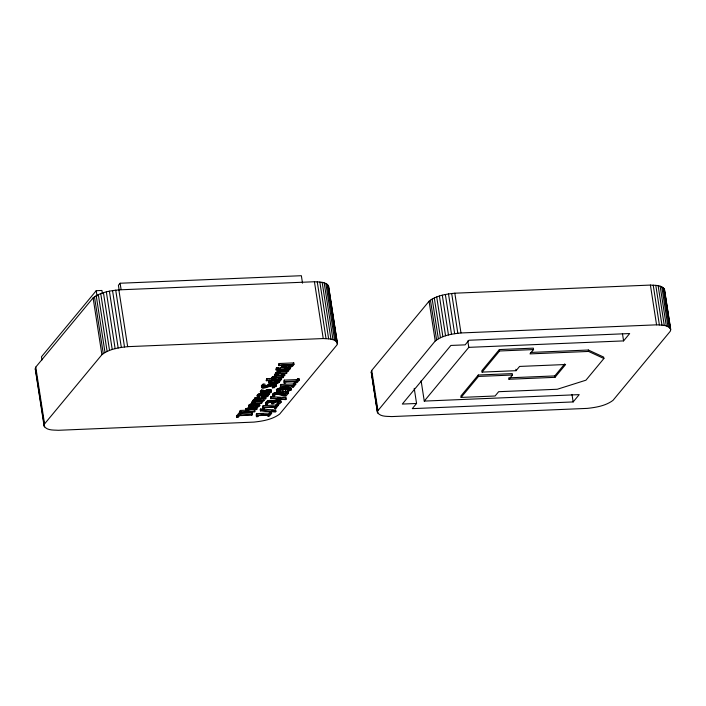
<?xml version="1.0" encoding="UTF-8"?>
<svg xmlns="http://www.w3.org/2000/svg" width="706" height="706" viewBox="0 0 706 706"><rect width="100%" height="100%" fill="white"/><g stroke="black" fill="none" stroke-linecap="round" stroke-linejoin="round"><path stroke-width="1.06" d="M262.067 396.948L261.688 394.945L262.067 396.948L263.426 397.346L267.283 396.604L267.962 395.898L267.689 394.204L267.062 395.183M261.908 396.684L262.508 395.378L259.843 395.651L258.996 396.154L258.943 397.257L257.434 397.319L257.187 395.272L259.561 393.586L268.121 392.607L268.042 394.319L259.243 395.157L257.725 396.092L257.434 397.319M35.3 369.203L35.759 367.102L93.104 297.897C100.349 292.222 109.951 290.793 118.855 289.866L314.435 281.747C319.112 282.126 325.704 281.491 328.519 286.045L337.318 342.842L337 344.907L279.647 414.095C272.322 419.558 262.87 421.103 253.992 422.091L58.36 430.289C53.656 429.928 46.843 430.704 44.09 426.009L35.3 369.203L35.741 370.156M44.09 426.009L44.557 423.909L101.902 354.703C109.139 349.02 118.749 347.599 127.654 346.664L323.233 338.545C327.911 338.933 334.494 338.298 337.318 342.842M371.268 372.539L371.727 370.429L429.071 301.224C436.317 295.549 445.918 294.12 454.823 293.193L650.402 285.074C655.08 285.453 661.672 284.827 664.487 289.372L670.647 329.137L670.329 331.202L612.985 400.381C605.651 405.853 596.208 407.397 587.33 408.386L391.698 416.584C386.985 416.213 380.181 416.99 377.428 412.295L371.268 372.539L371.709 373.492M377.428 412.295L371.277 371.506M248.547 405.897L249.747 404.45L252.21 403.611L253.225 403.426L253.445 404.847C269.604 403.611 248.9 412.366 248.741 406.179M248.768 407.318L249.968 405.871L253.445 404.847M259.534 404.388L258.97 403.532L259.19 404.953M270.442 383.067L270.221 381.646C272.648 382.14 276.425 382.467 278.067 380.225L278.288 381.646C276.373 384.02 268.836 385.097 269.86 380.146L268.483 381.522L268.607 382.175M279.682 381.708L279.558 379.704C281.95 385.132 265.412 385.997 270.08 381.567L271.607 381.505L271.386 380.084M274.449 406.753L274.669 408.174L275.499 407.177L264.662 407.627L264.521 408.597L263.109 408.659L262.888 407.238L263.135 405.615L275.825 405.085L276.655 404.088L279.285 404.079C284.341 400.646 275.005 400.584 273.363 402.685L272.922 400.831C270.398 399.561 264.609 400.726 265.924 404.573L267.512 404.512L267.195 402.535L267.292 403.091M265.924 404.573L265.774 402.588M268.033 416.178L269.401 416.125L271.616 413.451L271.395 412.03L270.027 412.092L269.198 413.089L256.499 413.619L256.26 415.243L256.481 416.664L257.884 416.602L258.034 415.631L268.862 415.181L268.033 416.178L267.812 414.757M256.481 416.664L256.499 413.619M272.419 387.806L274.652 386.367L274.431 384.946L272.198 386.385L272.419 387.806L274.352 387.726C281.129 380.225 264.088 389.324 263.285 386.685L265.121 385.467L264.9 384.046L263.117 384.126L261.458 386.182M263.109 408.659L263.135 405.615M292.178 387.038L293.555 386.985L295.761 384.311L295.54 382.89L294.173 382.952L293.343 383.949L280.644 384.479L280.406 386.103L280.626 387.523L282.029 387.462L282.179 386.491L293.008 386.041L292.178 387.038L291.957 385.617M280.626 387.523L280.644 384.479M295.805 382.661L297.173 382.608L299.388 379.934L299.167 378.513L297.8 378.575L296.97 379.572L284.271 380.102L284.033 381.725L284.253 383.146L285.656 383.084L285.806 382.114L296.635 381.664L295.805 382.661L295.585 381.24M284.253 383.146L284.271 380.102M275.993 385.185L275.772 383.764L276.02 386.411M258.158 406.241C257.311 404.3 252.254 405.288 250.392 406.55C251.274 408.456 256.278 407.486 258.158 406.241L257.937 404.82L254.945 405.871L250.189 405.738M664.169 291.437L664.487 289.372M377.428 411.271L435.231 340.989C442.468 335.315 452.078 333.885 460.983 332.958L656.562 324.839C661.24 325.219 667.823 324.584 670.647 329.137M274.652 386.367C274.025 383.234 257.275 392.651 263.338 385.547L265.121 385.467M267.998 393.321C273.001 389.032 262.826 394.857 260.796 393.277L260.337 391.477L261.449 390.189L263.161 389.986L263.382 391.398L262.111 392.774L263.364 392.845L263.144 391.424C265.562 390.674 268.889 388.168 271.201 390.171L271.183 392.121L269.683 393.251L267.998 393.321L267.777 391.901M271.183 392.121L271.201 390.171M291.154 366.14L290.395 365.126C278.226 365.126 285.462 369.264 291.154 366.14L290.943 364.72L288.286 365.602L283.38 365.337M252.104 403.144L251.883 401.723L251.548 403.806L252.104 403.144L253.992 403.064L252.748 402.261L254.804 401.008L254.372 398.599L255.095 397.805L262.544 396.931M257.293 400.752L257.072 399.331L263.823 399.049L264.044 400.47C250.489 401.873 257.284 397.504 265.35 398.89L265.129 397.469L265.685 396.798L265.906 398.219L256.163 398.881L254.592 400.02L255.863 400.805L254.804 401.008M274.952 375.574L274.731 374.154L274.396 376.236L274.952 375.574L276.84 375.495L275.587 374.692L277.643 373.439L277.22 371.029L278.791 369.891L279.894 369.653L280.114 371.074L288.754 370.65L288.533 369.229L284.341 369.406M280.114 371.074L277.599 372.097L277.564 372.759L278.711 373.236L277.643 373.439M252.748 402.261L252.695 400.478L255.643 399.384M275.587 374.692L275.543 372.909L277.423 372.018M245.617 410.23L240.234 410.46L239.899 412.542L240.446 411.88L246.915 411.607L245.812 411.086L245.653 408.986L248.256 407.936L251.645 407.724M256.808 407.512L257.028 408.933L248.477 409.356L246.429 409.965L245.812 411.086M271.986 378.416L266.594 378.637L266.268 380.719L266.815 380.057L273.284 379.784L272.181 379.272L271.845 377.525L274.625 376.113L275.94 375.989L276.161 377.41L283.397 377.11L283.177 375.689L281.112 375.777M272.066 378.945L273.699 377.789L276.161 377.41M260.558 392.898L261.855 391.468L263.382 391.398M292.611 364.42L292.831 365.84C290.272 368.329 285.277 368.408 282.1 367.129L281.835 365.417L282.135 365.955M276.717 391.486L276.399 389.747C279.841 387.347 289.778 384.823 291.401 389.836C272.798 398.007 272.313 385.052 291.401 389.836M272.49 394.575C275.411 390.427 280.953 392.845 284.756 394.045L286.557 391.874L288.163 391.804L288.375 393.224L285.912 396.198C281.976 396.754 278.102 392.271 274.334 395.378L274.422 396.56L272.807 396.631L272.49 394.575L272.587 395.21M288.375 393.224L286.777 393.295L284.977 395.466C281.173 394.266 275.631 391.848 272.71 395.987L272.807 396.631M291.181 388.415L290.554 389.174M268.271 394.16L269.41 394.169L267.265 395.086L267.962 395.898M278.693 403.488L278.473 402.067L277.361 402.738L277.573 404.159L279.294 402.994L279.17 402.252C276.858 400.293 271.951 405.429 272.384 403.117C271.448 401.688 268.095 402.376 267.415 403.956L267.512 404.512M279.461 380.287L279.391 382.22M265.994 404.008L267.08 402.773L269.304 401.935L271.845 401.802L273.363 402.685M102.423 293.661L101.929 290.466L96.21 290.704L41.469 356.777L41.963 359.972M302.521 283.168L301.365 275.711L120.117 283.238L118.414 285.303L119.235 290.625M292.831 365.84L291.534 365.081L293.431 365.002L293.987 364.331L293.767 362.91L279.126 363.519L278.57 364.19L278.791 365.611L284.509 365.373L282.585 366.193L282.1 367.129M236.466 416.063L239.996 411.81L240.216 413.231L236.686 417.484L236.466 416.063L237.922 416.01M276.425 367.844L276.099 369.926L277.926 369.856L278.473 369.185L278.252 367.764L276.425 367.844L276.099 369.926M278.791 365.611L279.338 364.94L293.987 364.331M277.705 368.435L278.252 367.764M241.452 411.748L241.673 413.169L240.208 414.943L252.474 414.431L252.254 413.01L239.987 413.522M285.118 367.482L280.079 367.694L279.752 369.776L289.822 369.353L290.148 367.27L289.601 367.932M279.752 369.776L280.3 369.114L290.369 368.691M252.254 413.01L251.663 413.725L251.883 415.137L239.616 415.649L238.143 417.422L236.686 417.484M254.319 410.513L254.875 409.851L254.539 411.933L239.899 412.542M261.405 401.97L261.952 401.299L261.626 403.391L251.548 403.806M266.268 380.719L280.909 380.11L281.456 379.449L281.235 378.028L280.688 378.69L278.596 378.778M282.621 376.36L283.177 375.689M284.244 374.401L284.8 373.73L284.465 375.821L274.396 376.236M286.115 372.15L286.662 371.48L286.883 372.9L286.327 373.571C278.252 372.186 271.448 376.554 285.021 375.151M293.211 363.581L293.767 362.91M251.883 415.137L252.474 414.431M257.028 408.933L256.472 409.595C248.671 408.209 241.531 412.639 255.095 411.271M264.044 400.47L263.488 401.14L254.557 401.335L254.769 402.755L255.422 403.002L262.173 402.72M265.35 398.89L265.906 398.219M283.397 377.11L282.841 377.781C275.031 376.386 267.901 380.816 281.456 379.449M288.754 370.65L288.198 371.312C280.123 369.935 273.328 374.304 286.883 372.9M260.258 409.489L260.69 408.959L275.667 410.08L275.887 411.501L275.455 412.022L260.479 410.91L260.258 409.489L264.538 409.807M270.954 396.578L270.733 398.528L285.718 399.64L286.151 399.111L285.93 397.699L270.954 396.578L270.733 398.528M260.479 410.91L260.69 408.959M256.719 415.04L269.418 414.51L270.248 413.513L271.616 413.451M263.356 407.035L276.046 406.506L276.876 405.509L278.252 405.447L278.032 404.026M280.864 385.9L293.564 385.37L294.393 384.373L295.761 384.311M284.492 381.522L297.191 380.993L298.02 379.996L299.388 379.934M274.669 408.174L276.037 408.121L278.252 405.447M275.234 410.601L275.667 410.08M285.498 398.219L285.93 397.699M414.219 388.326L416.566 403.479L412.286 408.642L573.148 401.935L579.202 394.628L424.262 401.087L421.111 380.746M424.262 401.087L468.793 347.352L623.583 340.901L629.673 333.55L468.96 340.248L465.139 344.855L450.878 345.446L402.305 404.07L416.566 403.479M508.735 377.842L508.955 379.254L512.468 375.018L512.247 373.598L478.271 375.018L460.886 395.995L461.106 397.416L495.082 396.004L498.648 391.698L557.308 389.253L585.936 380.199L603.895 358.516L603.683 357.104L588.354 350.026L530.841 352.426M603.895 358.516L588.575 351.447L529.977 353.891L533.559 349.567L533.339 348.146L499.363 349.567L481.863 370.685L482.083 372.106L516.06 370.685L519.581 366.432L565.612 364.517L554.987 377.339L508.955 379.254M461.106 397.416L478.492 376.439L512.468 375.018M482.083 372.106L499.583 350.988L533.559 349.567M509.829 377.789L554.766 375.919L564.729 363.899M289.548 390.515C289.019 387.982 281.217 389.659 278.473 390.489C278.879 392.995 286.848 391.318 289.548 390.515L289.328 389.094M266.188 396.278L266.188 395.228L263.585 395.334L263.117 396.048L263.665 396.648L266.188 396.278L265.968 394.857M271.607 381.505L270.274 382.89M273.143 401.264C275.234 399.958 281.526 398.21 280.944 402.517M263.364 392.845C265.783 392.095 269.11 389.588 271.413 391.592M273.813 401.555L274.74 401.07M263.32 387.267L263.1 385.847L265.615 385.811L270.919 383.746L271.139 385.167M274.608 393.56L275.349 393.242M278.994 391.459L278.773 390.039L288.878 389.315L289.098 390.727M275.649 382.343L276.637 382.096M255.881 406.329L256.825 406.091M263.223 396.419L263.003 394.998L265.474 395.06L265.685 396.481M279.302 388.653L280.053 388.476M289.381 366.087L290.237 365.893M259.623 394.23L260.276 394.08M257.311 397.822L258.096 397.76M256.446 401.432L254.292 402.005L254.769 402.755M276.523 400.664L278.261 400.637M276.646 369.264L278.473 369.185M286.662 371.48L279.911 371.762L280.132 373.183M277.617 375.186L277.396 373.765L284.8 373.73M281.226 374.524L283.238 374.436M274.21 379.484L273.99 378.063L281.235 378.028M279.779 381.125L278.199 381.187L278.288 381.646M257.231 399.967L259.243 399.887M247.841 411.307L247.621 409.886L254.875 409.851M240.216 413.231L241.673 413.169M261.061 414.078L263.223 413.99M278.005 397.663L280.141 397.822M271.175 397.999L286.151 399.111M272.022 410.362L274.166 410.521M260.911 410.38L275.887 411.501M277.767 371.603L277.22 371.029M252.527 400.84L253.066 401.423M245.997 409.948L245.476 409.348M276.867 390.339L276.399 389.747M260.337 391.477L260.796 393.277M261.688 395.263L262.367 397.151M275.375 373.271L275.711 375.001M271.845 377.525L272.181 379.272M664.54 290.378L670.7 330.143M664.011 288.436L670.17 328.202M663.119 287.589L669.27 327.346M661.822 286.839L667.973 326.604M660.154 286.212L666.305 325.978M658.133 285.718L664.284 325.484M655.803 285.356L661.963 325.122M653.218 285.145L659.369 324.901M650.402 285.074L656.562 324.839M622.445 333.559L623.583 340.901M588.354 350.026L588.575 351.447M571.984 394.416L573.148 401.935M554.766 375.919L554.987 377.339M515.839 369.264L516.06 370.685M499.363 349.567L499.583 350.988M478.271 375.018L478.492 376.439M467.796 340.927L468.793 347.352M454.823 293.193L460.983 332.958M451.681 293.484L457.841 333.25M448.504 293.925L454.664 333.691M445.354 294.499L451.513 334.265M442.3 295.214L448.46 334.971M439.406 296.035L445.557 335.8M436.714 296.952L442.874 336.718M434.296 297.95L440.447 337.715M432.187 299.017L438.347 338.774M430.431 300.112L436.59 339.877M429.071 301.224L435.231 340.989M371.727 370.429L377.886 410.195M372.044 375.636L372.371 377.789M372.706 379.934L373.042 382.087M373.368 384.232L374.533 391.759M374.868 393.904L375.204 396.057M375.539 398.21L375.866 400.355M376.201 402.508L377.86 413.248M337.371 343.848L328.519 286.045M328.043 285.1L336.841 341.907M327.152 284.253L335.941 341.06M325.854 283.512L334.644 340.318M324.178 282.885L332.976 339.692M322.165 282.382L330.955 339.189M319.836 282.029L328.634 338.827M317.25 281.809L326.04 338.615M314.435 281.747L323.233 338.545M297.8 378.575L298.02 379.996M296.97 379.572L297.191 380.993M294.173 382.952L294.393 384.373M290.413 365.108L290.625 366.52M293.343 383.949L293.564 385.37M293.334 385.564L293.555 386.985M289.522 365.399L289.742 366.82M288.286 365.602L288.507 367.023M291.093 388.088L291.313 389.509M290.731 387.815L290.943 389.235M286.698 365.717L286.918 367.138M290.078 387.585L290.298 389.006M289.186 387.426L289.407 388.838M284.995 365.734L285.215 367.155M288.074 387.32L288.295 388.741M288.277 389.509L288.498 390.93M283.883 365.611L284.103 367.032M287.519 389.677L287.739 391.098M283.556 365.487L283.777 366.908M286.751 387.294L286.971 388.715M286.557 391.874L286.777 393.295M282.021 365.09L282.356 367.376M285.206 387.329L285.427 388.75M285.533 389.95L285.753 391.362M281.209 369.529L281.42 370.95M284.756 394.045L284.977 395.466M283.653 387.417L283.874 388.838M280.079 367.694L280.3 369.114M283.98 393.974L284.2 395.395M279.126 363.519L279.338 364.94M282.921 390.118L283.141 391.539M283.256 393.824L283.477 395.245M282.197 387.568L282.418 388.988M279.267 371.515L279.488 372.936M282.585 393.586L282.806 395.007M278.791 369.891L279.011 371.312M281.959 393.268L282.179 394.689M280.856 387.77L281.076 389.191M277.935 370.235L278.155 371.656M281.57 393.039L281.791 394.451M278.049 374.012L278.27 375.433M280.432 390.162L280.653 391.574M277.379 370.676L277.599 372.097M280.714 392.598L280.935 394.019M279.62 388.026L279.832 389.447M279.911 392.333L280.132 393.754M276.584 372.265L276.805 373.686M277.837 380.684L278.058 382.105M280.706 400.478L281.023 402.182M277.573 380.931L277.793 382.352M278.535 388.318L278.755 389.738M280.432 400.24L280.653 401.661M275.958 372.565L276.17 373.986M279.02 392.209L279.241 393.63M277.193 381.161L277.414 382.573M280 400.064L280.22 401.485M275.543 372.909L275.764 374.33M278.252 389.915L278.473 391.336M276.708 381.364L276.92 382.784M277.67 388.644L278.164 391.177M279.408 399.949L279.629 401.37M277.908 392.209L278.12 393.63M276.108 381.558L276.32 382.979M277.026 388.997L277.246 390.418M278.676 399.896L278.888 401.308M276.125 384.285L276.346 385.705M276.028 384.002L276.267 386.041M274.625 376.113L274.846 377.534M276.593 389.377L277.087 391.759M277.07 392.271L277.29 393.692M274.722 378.301L274.943 379.722M275.358 383.579L275.578 384.991M277.776 399.905L277.996 401.317M274.696 381.849L274.916 383.261M274.81 383.455L275.031 384.876M276.267 392.377L276.487 393.798M273.478 376.369L273.699 377.789M273.531 377.807L273.751 379.228M274.122 383.393L274.343 384.814M275.516 392.536L275.737 393.957M276.417 400.028L276.637 401.449M272.578 376.73L272.798 378.151M276.655 404.088L276.876 405.509M273.098 381.99L273.513 384.823M273.646 385.582L273.866 387.003M274.793 392.748L275.013 394.169M272.013 377.163L272.234 378.584M274.149 392.995L274.369 394.416M275.19 400.302L275.411 401.723M274.202 395.139L274.422 396.56M275.825 405.085L276.046 406.506M273.61 393.277L273.831 394.698M275.817 406.7L276.037 408.121M272.075 383.508L272.295 384.929M271.581 381.972L271.801 383.393M273.169 393.586L273.381 395.007M274.096 400.708L274.316 402.129M272.825 393.922L273.045 395.342M270.548 381.796L270.769 383.217M272.922 400.831L273.143 402.252M270.919 389.756L271.139 391.177M272.878 402.473L273.098 403.894M272.41 400.54L272.631 401.952M269.198 380.658L269.418 382.078M269.701 384.143L269.921 385.555M270.601 389.615L270.822 391.027M270.186 389.509L270.407 390.93M268.739 381.116L268.96 382.537M271.625 400.381L271.845 401.802M272.048 403.708L271.828 402.296L271.872 403.947M268.483 381.522L268.659 383.296M269.666 389.465L269.886 390.886M268.262 384.735L268.483 386.156M269.057 389.465L269.277 390.886M270.557 400.364L270.777 401.785M268.951 391.265L269.41 394.169M269.268 394.425L269.048 393.013L268.995 394.645M266.594 378.637L266.815 380.057M267.406 385.114L267.627 386.535M268.051 389.562L268.271 390.983M269.789 400.417L270.01 401.838M269.083 400.514L269.304 401.935M267.821 392.898L268.042 394.319M267.124 389.765L267.336 391.186M266.4 385.538L266.621 386.959M267.442 393.021L267.653 394.433M267.6 394.76L267.821 396.172M268.439 400.655L268.659 402.076M270.027 412.092L270.248 413.513M266.894 393.101L267.115 394.522M265.615 385.811L265.835 387.223M266.18 390.1L266.4 391.521M267.856 400.849L268.077 402.261M266.188 393.154L266.409 394.575M264.935 385.961L265.156 387.382M267.327 401.079L267.548 402.499M269.198 413.089L269.418 414.51M265.147 390.594L265.368 392.015M266.859 401.352L267.08 402.773M264.256 386.032L264.476 387.453M264.512 390.93L264.732 392.351M263.559 386.005L263.779 387.426M266.109 402.032L266.33 403.453M263.117 384.126L263.338 385.547M264.856 395.21L265.077 396.631M263.576 391.318L263.797 392.739M264.22 395.272L264.432 396.693M262.2 384.77L262.42 386.182M263.453 395.228L263.665 396.648M262.72 391.477L262.941 392.898M261.573 385.361L261.794 386.782M261.388 385.67L261.67 387.603M261.635 390.047L261.855 391.468M261.449 390.189L261.67 391.609M261.626 393.348L261.847 394.76M260.585 390.956L260.805 392.377M260.17 393.471L260.39 394.892M259.561 393.586L259.782 395.007M259.023 393.736L259.243 395.157M258.723 395.837L258.943 397.257M258.14 394.133L258.361 395.554M259.561 404.044L259.782 405.465M258.361 397.099L258.581 398.519M259.376 403.761L259.755 405.8M257.505 394.672L257.725 396.092M258.37 403.355L258.59 404.776M257.055 397.222L257.275 398.643M257.593 403.241L257.814 404.662M256.419 399.084L256.64 400.505M257.319 405.279L257.54 406.7M255.943 397.46L256.163 398.881M256.631 403.197L256.852 404.617M256.869 405.465L257.09 406.885M256.322 405.632L256.543 407.053M255.095 397.805L255.316 399.225M257.664 415.181L257.884 416.602M254.928 399.172L255.148 400.593M255.201 401.582L255.422 403.002M255.484 403.214L255.704 404.635M254.539 398.246L254.76 399.667M254.151 401.087L254.372 402.508M254.945 405.871L255.166 407.291M254.319 403.294L254.539 404.714M253.736 399.834L253.957 401.255M253.11 400.134L253.33 401.555M252.695 400.478L252.916 401.899M252.651 401.149L252.872 402.57M253.189 406.012L253.41 407.433M252.21 403.611L252.43 405.032M251.274 403.85L251.495 405.27M251.548 406.012L251.768 407.433M250.436 404.132L250.656 405.553M250.498 405.871L250.709 407.291M249.747 404.45L249.968 405.871M249.2 404.803L249.421 406.224M249.571 407.812L249.792 409.233M248.794 405.191L249.015 406.612M248.565 405.571L248.962 407.6M248.256 407.936L248.477 409.356M248.353 410.115L248.574 411.536M247.109 408.192L247.329 409.612M247.171 409.63L247.391 411.051M246.209 408.545L246.429 409.965M245.653 408.986L245.873 410.407M240.234 410.46L240.446 411.88M120.117 283.238L121.114 289.628M118.855 289.866L127.654 346.664M115.713 290.157L124.503 346.955M112.536 290.59L121.326 347.396M109.386 291.172L118.184 347.979M106.332 291.878L115.131 348.685M103.438 292.699L112.228 349.505M100.746 293.625L109.545 350.432M98.328 294.623L107.118 351.429M96.21 290.704L97.04 296.035M96.219 295.682L105.009 352.488M94.463 296.785L103.261 353.582M93.104 297.897L101.902 354.703M35.759 367.102L44.557 423.909M35.309 368.179L44.531 426.962M257.187 395.272L257.213 395.907"/></g></svg>
